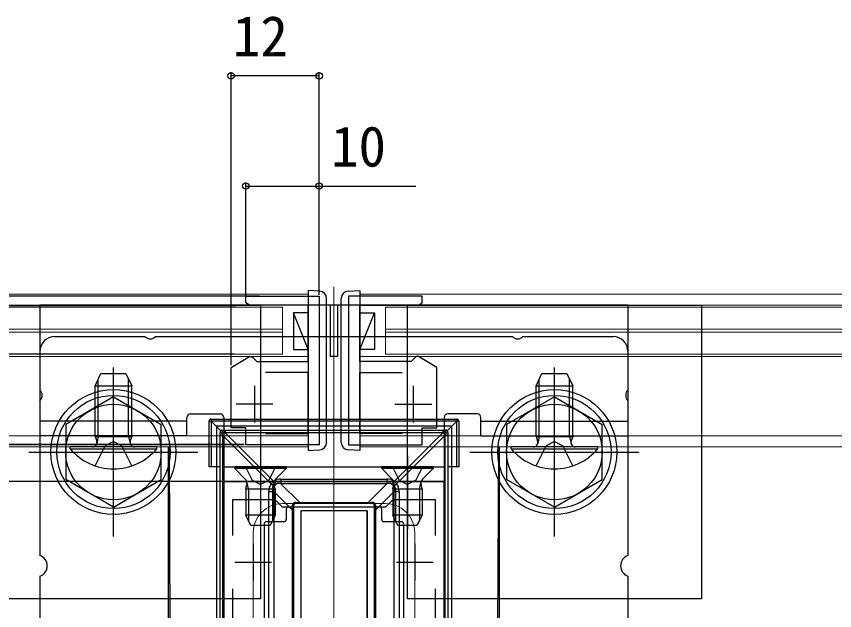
# Model space of a CAD drawing. Units: millimetres, scale not verified. Extents: x -875 to 875, y -1300 to 1294.
# Drawn here: x -145.2 to 77.5, y 7.2 to 169 of the extents above; entities that cross this region are included whole.
import ezdxf
from ezdxf.enums import TextEntityAlignment as Align

# ---------------------------------------------------------------- set-up
doc = ezdxf.new("R2010")
doc.units = ezdxf.units.MM
doc.header["$LTSCALE"] = 8
for name, color, linetype in [('0-2_YKK_11', 7, 'Continuous'), ('0-5_YKK_13', 4, 'Continuous'), ('0-7_YKK_D', 6, 'Continuous')]:
    doc.layers.add(name, color=color, linetype=linetype)
doc.layers.add('0-4_YKK_12', color=2, linetype='Continuous', lineweight=18)
doc.styles.add('ＭＳ ゴシック', font='')
doc.styles.get('ＭＳ ゴシック').set_extended_font_data('MS Gothic')

msp = doc.modelspace()

# ---------------------------------------------------------------- linework, layer by layer
at = {"layer": '0-2_YKK_11'}
for p, q in [((-80.388, 68.417), (-80.388, 58.417)), ((-37.188, 68.417), (-37.188, 58.417)), ((-75.388, 63.417), (-85.388, 63.417)), ((-42.188, 63.417), (-32.188, 63.417)), ((-80.788, 25.417), (-80.788, 15.417)), ((-36.788, 25.417), (-36.788, 15.417)), ((-85.788, 20.417), (-75.788, 20.417)), ((-41.788, 20.417), (-31.788, 20.417)), ((-86.388, 13.151), (-86.388, -32.316)), ((-31.188, -32.316), (-31.188, 13.151))]:
    msp.add_line(p, q, dxfattribs=at)
for points in [[(-62.788, 92.817), (-62.788, 52.417), (-82.788, 52.417), (-82.788, 57.017), (-86.788, 57.017), (-86.788, 73.417), (-81.788, 76.417), (-81.188, 76.417), (-80.788, 76.017), (-79.788, 75.017), (-65.788, 75.017), (-65.788, 90.417), (-81.788, 90.417), (-82.788, 91.017), (-82.788, 92.817)], [(-54.788, 92.817), (-54.788, 52.417), (-34.788, 52.417), (-34.788, 57.017), (-30.788, 57.017), (-30.788, 73.417), (-35.788, 76.417), (-36.388, 76.417), (-36.788, 76.017), (-37.788, 75.017), (-51.788, 75.017), (-51.788, 90.417), (-35.788, 90.417), (-34.788, 91.017), (-34.788, 92.817)], [(-88.788, 42.417), (-88.788, -77.583), (-82.788, -77.583), (-82.788, -75.183), (-86.388, -75.183), (-86.388, -62.583), (-77.788, -62.583), (-73.788, -58.583), (-43.788, -58.583), (-39.788, -62.583), (-31.188, -62.583), (-31.188, -75.183), (-34.788, -75.183), (-34.788, -77.583), (-28.788, -77.583), (-28.788, 42.417)]]:
    msp.add_lwpolyline(points, close=True, dxfattribs=at)
for points in [[(-77.388, 55.417), (-65.788, 55.417), (-65.788, 72.017), (-77.388, 72.017)], [(-40.188, 55.417), (-51.788, 55.417), (-51.788, 72.017), (-40.188, 72.017)], [(-31.188, 27.684), (-31.188, 37.417), (-42.788, 37.417), (-44.788, 35.417), (-72.788, 35.417), (-74.788, 37.417), (-86.388, 37.417), (-86.388, 27.684)]]:
    msp.add_lwpolyline(points, dxfattribs=at)
at = {"layer": '0-4_YKK_12'}
for p, q in [((-58.788, -114.583), (-58.788, 95.417)), ((-166.574, 93.417), (-65.788, 93.417)), ((-65.788, 93.417), (-65.788, 51.817)), ((85.458, 93.417), (-51.788, 93.417)), ((-51.788, 93.417), (-51.788, 51.817)), ((-166.574, 90.417), (-65.788, 90.417)), ((-72.788, 89.817), (-166.574, 89.817)), ((-72.788, 83.817), (-72.788, 89.817)), ((85.458, 90.417), (-51.788, 90.417)), ((-44.788, 89.817), (85.458, 89.817)), ((-44.788, 83.817), (-44.788, 89.817)), ((-72.788, 83.817), (-166.574, 83.817)), ((-72.788, 83.017), (-166.574, 83.017)), ((-72.788, 83.817), (-72.788, 83.017)), ((-72.788, 77.017), (-72.788, 83.017)), ((-44.788, 83.817), (85.458, 83.817)), ((-44.788, 83.817), (-44.788, 83.017)), ((-44.788, 83.017), (85.458, 83.017)), ((-44.788, 77.017), (-44.788, 83.017)), ((-72.788, 77.017), (-166.574, 77.017)), ((-166.574, 76.417), (-65.788, 76.417)), ((85.458, 76.417), (-51.788, 76.417)), ((-44.788, 77.017), (85.458, 77.017)), ((-166.574, 54.817), (-65.788, 54.817)), ((85.458, 54.817), (-51.788, 54.817)), ((-166.574, 51.817), (-65.788, 51.817)), ((85.458, 51.817), (-51.788, 51.817)), ((-44.788, 36.417), (-72.788, 36.417)), ((-80.788, 28.417), (-80.788, -47.583)), ((-36.788, 28.417), (-36.788, -47.583))]:
    msp.add_line(p, q, dxfattribs=at)
for centre, start, end in [((-72.788, 28.417), 90, 180), ((-44.788, 28.417), 0, 90)]:
    msp.add_arc(centre, 8, start, end, dxfattribs=at)
at = {"layer": '0-5_YKK_13'}
for p, q in [((-65.788, 94.415), (-65.788, 93.417)), ((-62.666, 94.225), (-65.788, 94.415)), ((-54.91, 94.225), (-51.788, 94.415)), ((-51.788, 94.415), (-51.788, 93.417)), ((-60.788, 53.003), (-60.788, 92.228)), ((-56.788, 53.003), (-56.788, 92.228)), ((-138.788, 90.417), (-138.788, 22.246)), ((21.212, 90.417), (-138.788, 90.417)), ((-59.788, 90.417), (-59.788, 76.417)), ((-57.788, 90.417), (-57.788, 76.417)), ((21.212, 90.417), (21.212, 22.246)), ((-65.788, 78.317), (-69.788, 88.317)), ((-51.788, 78.317), (-47.788, 88.317)), ((-134.788, 81.817), (-110.216, 81.817)), ((-107.36, 81.817), (-10.216, 81.817)), ((-7.36, 81.817), (17.212, 81.817)), ((-138.788, 77.817), (-138.788, 67.246)), ((-57.788, 76.417), (-59.788, 76.417)), ((21.212, 77.817), (21.212, 67.246)), ((-123.788, 68.417), (-122.188, 71.817)), ((-122.188, 71.817), (-115.388, 71.817)), ((-118.788, 27.417), (-118.788, 73.417)), ((-118.788, 44.817), (-118.788, 72.817)), ((-115.388, 71.817), (-113.788, 68.417)), ((-3.788, 68.417), (-2.188, 71.817)), ((-2.188, 71.817), (4.612, 71.817)), ((1.212, 27.417), (1.212, 73.417)), ((1.212, 44.817), (1.212, 72.817)), ((4.612, 71.817), (6.212, 68.417)), ((-122.922, 54.617), (-122.922, 70.258)), ((-114.654, 54.617), (-114.654, 70.258)), ((-2.922, 54.617), (-2.922, 70.258)), ((5.346, 54.617), (5.346, 70.258)), ((-123.788, 54.617), (-123.788, 68.417)), ((-123.788, 68.417), (-113.788, 68.417)), ((-113.788, 54.617), (-113.788, 68.417)), ((-3.788, 54.617), (-3.788, 68.417)), ((-3.788, 68.417), (6.212, 68.417)), ((6.212, 54.617), (6.212, 68.417)), ((-118.788, 65.417), (-131.788, 57.934)), ((-118.788, 65.417), (-105.788, 57.934)), ((1.212, 65.417), (-11.788, 57.934)), ((1.212, 65.417), (14.212, 57.934)), ((-138.788, 64.389), (-138.788, 54.817)), ((21.212, 64.389), (21.212, 54.817)), ((-97.788, 60.817), (-89.788, 60.817)), ((-19.788, 60.817), (-27.788, 60.817)), ((-98.788, 58.817), (-138.788, 58.817)), ((-131.788, 57.934), (-131.788, 42.901)), ((-105.788, 42.923), (-105.788, 57.934)), ((-98.788, 54.817), (-98.788, 59.817)), ((-92.788, 46.373), (-92.788, 58.773)), ((-92.788, 58.773), (-92.188, 58.773)), ((-92.188, 59.373), (-25.388, 59.373)), ((-92.188, 59.373), (-92.188, 58.773)), ((-25.388, 58.773), (-92.188, 58.773)), ((-89.612, 56.197), (-92.188, 58.773)), ((-92.188, 58.773), (-92.188, 46.373)), ((-27.964, 56.197), (-25.388, 58.773)), ((-25.388, 59.373), (-25.388, 58.773)), ((-24.788, 58.773), (-25.388, 58.773)), ((-25.388, 46.373), (-25.388, 58.773)), ((-24.788, 58.773), (-24.788, 46.373)), ((-18.788, 54.817), (-18.788, 59.817)), ((-18.788, 58.817), (21.212, 58.817)), ((-11.788, 57.934), (-11.788, 42.901)), ((14.212, 42.923), (14.212, 57.934)), ((-89.788, 55.042), (-89.788, 55.773)), ((-89.188, 56.373), (-88.378, 56.373)), ((-88.378, 56.373), (-29.198, 56.373)), ((-88.378, 56.373), (-88.378, 55.628)), ((-29.198, 56.373), (-28.388, 56.373)), ((-29.198, 56.373), (-29.198, 55.628)), ((-27.788, 55.773), (-27.788, 55.042)), ((-26.788, 57.417), (-26.788, -76.583)), ((-98.788, 54.817), (-138.788, 54.817)), ((-123.788, 54.617), (-113.788, 54.617)), ((-123.788, 54.617), (-123.356, 53.427)), ((-122.922, 54.617), (-123.309, 52.771)), ((-114.654, 54.617), (-114.267, 52.771)), ((-113.788, 54.617), (-114.221, 53.427)), ((-89.788, -74.207), (-89.788, 55.042)), ((-75.834, 41.744), (-89.087, 54.997)), ((-89.087, 54.997), (-89.087, -74.252)), ((-88.378, 55.628), (-75.166, 42.417)), ((-29.198, 55.628), (-88.378, 55.628)), ((-42.41, 42.417), (-29.198, 55.628)), ((-28.489, 54.997), (-41.743, 41.744)), ((-28.489, -74.252), (-28.489, 54.997)), ((-27.788, 55.042), (-27.788, -74.207)), ((-18.788, 54.817), (21.212, 54.817)), ((-3.788, 54.617), (6.212, 54.617)), ((-3.788, 54.617), (-3.356, 53.427)), ((-2.922, 54.617), (-3.309, 52.771)), ((5.346, 54.617), (5.733, 52.771)), ((6.212, 54.617), (5.779, 53.427)), ((-106.988, 51.817), (-130.588, 51.817)), ((-130.588, 51.322), (-130.588, 51.817)), ((-130.588, 51.322), (-106.988, 51.322)), ((-123.788, 46.652), (-121.078, 52.087)), ((-118.788, 53.305), (-121.078, 52.087)), ((-118.788, 53.305), (-116.498, 52.087)), ((-113.788, 46.652), (-116.498, 52.087)), ((-106.988, 51.322), (-106.988, 51.817)), ((-103.788, -85.585), (-103.788, 51.817)), ((-102.92, -84.71), (-103.544, 51.817)), ((-14.033, 51.817), (-14.656, -84.71)), ((-13.788, 51.817), (-13.788, -85.585)), ((13.012, 51.817), (-10.588, 51.817)), ((-10.588, 51.322), (-10.588, 51.817)), ((-10.588, 51.322), (13.012, 51.322)), ((-3.788, 46.652), (-1.078, 52.087)), ((1.212, 53.305), (-1.078, 52.087)), ((1.212, 53.305), (3.502, 52.087)), ((6.212, 46.652), (3.502, 52.087)), ((13.012, 51.322), (13.012, 51.817)), ((-141.788, 50.417), (-95.788, 50.417)), ((-78.788, 49.417), (-78.788, 29.442)), ((-38.788, 49.417), (-38.788, 29.442)), ((-21.788, 50.417), (24.212, 50.417)), ((-89.788, 46.373), (-92.788, 46.373)), ((-88.788, 46.417), (-28.788, 46.417)), ((-71.788, 46.417), (-85.788, 46.417)), ((-71.788, 45.917), (-85.788, 45.917)), ((-82.888, 46.417), (-81.078, 42.787)), ((-71.788, 45.917), (-74.648, 43.058)), ((-71.788, 46.417), (-71.788, 45.917)), ((-31.788, 46.417), (-45.788, 46.417)), ((-31.788, 45.917), (-45.788, 45.917)), ((-42.888, 46.417), (-41.078, 42.787)), ((-31.788, 45.917), (-34.648, 43.058)), ((-31.788, 46.417), (-31.788, 45.917)), ((-24.788, 46.373), (-27.788, 46.373)), ((-118.788, 35.417), (-131.788, 42.901)), ((-118.788, 35.417), (-105.788, 42.901)), ((-88.788, 42.417), (-28.788, 42.417)), ((-82.537, 42.417), (-75.039, 42.417)), ((-82.03, 40.417), (-82.508, 42.317)), ((-81.078, 42.787), (-78.788, 41.569)), ((-75.546, 40.417), (-75.068, 42.317)), ((-73.209, 43.065), (-44.367, 43.065)), ((-73.209, 43.065), (-73.209, 41.783)), ((-44.367, 43.065), (-44.367, 41.783)), ((-42.537, 42.417), (-35.039, 42.417)), ((-42.03, 40.417), (-42.508, 42.317)), ((-41.078, 42.787), (-38.788, 41.569)), ((-35.546, 40.417), (-35.068, 42.317)), ((1.212, 35.417), (-11.788, 42.901)), ((1.212, 35.417), (14.212, 42.901)), ((-82.788, 40.417), (-82.508, 41.538)), ((-82.788, 40.417), (-82.788, 33.217)), ((-82.03, 40.417), (-82.03, 31.701)), ((-75.546, 40.417), (-75.546, 31.701)), ((-74.788, 40.417), (-74.788, 33.217)), ((-44.367, 41.783), (-73.209, 41.783)), ((-73.209, 41.783), (-68.063, 36.636)), ((-49.513, 36.636), (-44.367, 41.783)), ((-42.788, 40.417), (-42.508, 41.538)), ((-42.788, 40.417), (-42.788, 33.217)), ((-42.03, 40.417), (-42.03, 31.701)), ((-35.546, 40.417), (-35.546, 31.701)), ((-34.788, 40.417), (-34.788, 33.217)), ((-76.527, -58.969), (-76.527, 39.637)), ((-75.145, 39.676), (-75.145, -58.931)), ((-70.079, 34.61), (-75.145, 39.676)), ((-42.431, 39.676), (-47.497, 34.61)), ((-42.431, -58.931), (-42.431, 39.676)), ((-41.049, 39.637), (-41.049, -58.969)), ((-69.788, 35.773), (-69.788, 34.649)), ((-68.063, 36.373), (-69.188, 36.373)), ((-68.063, 36.636), (-49.513, 36.636)), ((-68.063, 36.373), (-68.063, 36.636)), ((-49.513, 36.373), (-68.063, 36.373)), ((-49.513, 36.636), (-49.513, 36.373)), ((-48.388, 36.373), (-49.513, 36.373)), ((-47.788, 34.649), (-47.788, 35.773)), ((-71.788, 34.817), (-71.788, 32.017)), ((-46.388, 35.417), (-71.188, 35.417)), ((-70.079, -53.865), (-70.079, 34.61)), ((-69.788, 34.649), (-69.788, -53.826)), ((-49.788, 34.417), (-67.788, 34.417)), ((-67.788, 34.417), (-67.788, -53.583)), ((-49.788, 34.417), (-49.788, -53.583)), ((-47.788, -53.826), (-47.788, 34.649)), ((-47.497, 34.61), (-47.497, -53.865)), ((-45.788, 32.017), (-45.788, 34.817)), ((-74.788, 33.217), (-82.788, 33.217)), ((-81.388, 30.417), (-82.788, 33.217)), ((-72.388, 31.417), (-77.188, 31.417)), ((-74.788, 33.217), (-76.188, 30.417)), ((-40.388, 31.417), (-45.188, 31.417)), ((-34.788, 33.217), (-42.788, 33.217)), ((-41.388, 30.417), (-42.788, 33.217)), ((-34.788, 33.217), (-36.188, 30.417)), ((-76.188, 30.417), (-81.388, 30.417)), ((-77.788, 30.817), (-77.788, -49.983)), ((-36.188, 30.417), (-41.388, 30.417)), ((-39.788, -49.983), (-39.788, 30.817)), ((-138.788, 16.589), (-138.788, 2.417)), ((21.212, 16.589), (21.212, 2.417))]:
    msp.add_line(p, q, dxfattribs=at)
for points in [[(-65.788, 93.417), (-65.788, 51.814), (-65.788, 50.815), (-62.666, 51.006)], [(-51.788, 93.417), (-51.788, 51.814), (-51.788, 50.815), (-54.91, 51.006)], [(-88.788, 59.817), (-88.788, 51.817), (-88.788, 42.417)], [(-28.788, 59.817), (-28.788, 51.817), (-28.788, 42.417)], [(-26.788, 57.417), (-90.788, 57.417), (-90.788, -76.583)], [(-85.788, 46.417), (-85.788, 45.917), (-82.929, 43.058)], [(-74.688, 46.417), (-76.498, 42.787), (-78.788, 41.569)], [(-45.788, 46.417), (-45.788, 45.917), (-42.929, 43.058)], [(-34.688, 46.417), (-36.498, 42.787), (-38.788, 41.569)], [(-82.788, 40.417), (-74.788, 40.417), (-75.068, 41.538)], [(-42.788, 40.417), (-34.788, 40.417), (-35.068, 41.538)]]:
    msp.add_lwpolyline(points, dxfattribs=at)
for points in [[(-78.788, 90.417), (-78.788, 10.417), (-158.788, 10.417), (-158.788, 90.417)], [(41.212, 90.417), (41.212, 10.417), (-38.788, 10.417), (-38.788, 90.417)], [(-65.788, 88.317), (-69.788, 88.317), (-69.788, 78.317), (-65.788, 78.317)], [(-51.788, 88.317), (-47.788, 88.317), (-47.788, 78.317), (-51.788, 78.317)], [(-49.788, -53.583), (-49.788, 34.417), (-67.788, 34.417), (-67.788, -53.583)]]:
    msp.add_lwpolyline(points, close=True, dxfattribs=at)
for centre, radius in [((-118.788, 50.417), 17), ((1.212, 50.417), 17), ((-118.788, 50.417), 15.4), ((1.212, 50.417), 15.4), ((-118.788, 50.417), 13), ((1.212, 50.417), 13)]:
    msp.add_circle(centre, radius, dxfattribs=at)
for centre, radius, start, end in [((-62.788, 92.228), 2, 0, 86.5), ((-54.788, 92.228), 2, 93.5, 180), ((-134.788, 77.817), 4, 90, 180), ((-108.788, 83.217), 2, 224.427, 315.573), ((-8.788, 83.217), 2, 224.427, 315.573), ((17.212, 77.817), 4, 0, 90), ((-140.188, 65.817), 2, 314.427, 45.573), ((22.612, 65.817), 2, 134.427, 225.573), ((-97.788, 59.817), 1, 90, 180), ((-89.788, 59.817), 1, 0, 90), ((-27.788, 59.817), 1, 90, 180), ((-19.788, 59.817), 1, 0, 90), ((-92.188, 58.773), 0.6, 90, 180), ((-25.388, 58.773), 0.6, 0, 90), ((-89.188, 55.773), 0.6, 90, 180), ((-89.305, 56.834), 1.166, 245.50762, 278.40152), ((-91.168, 55.871), 2.042, 354.65366, 14.23396), ((-26.409, 55.871), 2.042, 165.76604, 185.34634), ((-28.272, 56.834), 1.166, 261.59848, 294.49238), ((-28.388, 55.773), 0.6, 0, 90), ((-89.282, 57.466), 2.477, 258.19876, 274.51239), ((-28.295, 57.466), 2.477, 265.48761, 281.80124), ((-118.788, 61.217), 15.4, 219.98312, 320.01688), ((-124.483, 53.017), 1.2, 270, 19.96957), ((-113.093, 53.017), 1.2, 160.03043, 270), ((-62.788, 53.003), 2, 273.5, 0), ((-54.788, 53.003), 2, 180, 266.5), ((1.212, 61.217), 15.4, 219.98312, 320.01688), ((-4.483, 53.017), 1.2, 270, 19.96957), ((6.907, 53.017), 1.2, 160.03043, 270), ((-84.06, 41.927), 1.6, 345.96376, 45), ((-69.098, 35.725), 9.033, 132.20591, 138.21723), ((-60.327, 56.947), 20.769, 224.39903, 227.22472), ((-73.516, 41.927), 1.6, 135, 194.03624), ((-57.249, 56.947), 20.769, 312.77528, 315.60097), ((-44.06, 41.927), 1.6, 345.96376, 45), ((-48.48, 35.724), 9.036, 41.7836, 47.79326), ((-33.516, 41.927), 1.6, 135, 194.03624), ((-114.112, 1.634), 55.444, 45.268, 46.33804), ((-58.976, 26.062), 21.988, 134.65981, 137.1287), ((-58.632, 26.031), 22.033, 42.87379, 45.3377), ((-3.464, 1.634), 55.444, 133.66196, 134.732), ((-77.046, 82.856), 43.222, 270.68806, 272.52103), ((-40.53, 82.856), 43.222, 267.47897, 269.31194), ((-69.184, 35.738), 0.965, 85.24763, 185.0487), ((-70.093, 36.09), 0.44, 263.21027, 313.86521), ((-69.188, 35.773), 0.6, 90, 180), ((-69.586, 36.649), 0.484, 325.23447, 5.98325), ((-47.99, 36.649), 0.484, 174.01675, 214.76553), ((-48.392, 35.738), 0.965, 354.94378, 94.75989), ((-48.388, 35.773), 0.6, 0, 90), ((-47.483, 36.09), 0.44, 226.13479, 276.78973), ((-70.032, 35.363), 0.754, 266.36803, 288.83101), ((-47.545, 35.363), 0.754, 251.16899, 273.63197), ((-139.788, 19.417), 3, 289.47122, 70.52878), ((22.212, 19.417), 3, 109.47122, 250.52878)]:
    msp.add_arc(centre, radius, start, end, dxfattribs=at)
for centre, major_axis, ratio, start_param, end_param in [((-89.484, 55.773), (6.082, -0.425), 0.01114, 4.7707145, 4.8960301), ((-89.188, 55.477), (0.425, -6.082), 0.01114, 1.491105, 1.6034945), ((-28.092, 55.773), (6.082, 0.425), 0.01114, 4.5287479, 4.6540634), ((-28.388, 55.477), (-0.425, -6.082), 0.01114, 4.6796908, 4.7920803), ((-55.214, 20.582), (19.943, -21.843), 0.266903, 2.902571, 3.1432369), ((-62.362, 20.582), (-19.943, -21.843), 0.266903, 3.1399484, 3.3806143), ((-54.758, 21.466), (21.052, -20.303), 0.272978, 3.1459208, 3.3990258), ((-55.434, 21.764), (19.646, -19.27), 0.145039, 3.1456152, 3.3987202), ((-55.214, 21.543), (19.211, -20.166), 0.141593, 2.9035516, 3.1442175), ((-62.362, 21.543), (-19.211, -20.166), 0.141593, 3.1389678, 3.3796337), ((-62.142, 21.764), (19.646, 19.27), 0.145039, 6.0260578, 6.2791627), ((-62.818, 21.466), (21.052, 20.303), 0.272978, 6.0257522, 6.2788571), ((-70.388, 36.718), (0.43, -6.084), 0.027874, 1.2150746, 1.3929019), ((-70.643, 36.973), (6.084, -0.43), 0.027874, 4.9700486, 5.1523045), ((-46.933, 36.973), (6.084, 0.43), 0.027874, 4.2724735, 4.4547294), ((-47.188, 36.718), (-0.43, -6.084), 0.027874, 4.8902834, 5.0681107), ((-71.188, 34.817), (-0.424, 0.424), 0.999695, 5.4979394, 7.0684312), ((-46.388, 34.817), (0.424, 0.424), 0.999695, 5.4979394, 7.0684312), ((-77.188, 30.817), (-0.424, 0.424), 0.999695, 5.4979394, 7.0684312), ((-72.388, 32.017), (0.424, -0.424), 0.999695, 5.4979394, 7.0684312), ((-45.188, 32.017), (-0.424, -0.424), 0.999695, 5.4979394, 7.0684312), ((-40.388, 30.817), (0.424, 0.424), 0.999695, 5.4979394, 7.0684312)]:
    msp.add_ellipse(centre, major_axis=major_axis, ratio=ratio, start_param=start_param, end_param=end_param, dxfattribs=at)
at = {"layer": '0-7_YKK_D'}
for p, q in [((-86.788, 74.078), (-86.788, 153.817)), ((-62.788, 93.217), (-62.788, 153.817)), ((-62.788, 152.817), (-86.788, 152.817)), ((-82.788, 92.817), (-82.788, 123.817)), ((-62.788, 93.217), (-62.788, 123.817)), ((-82.788, 92.817), (-219.788, 92.817)), ((-79.091, 92.817), (-189.788, 92.817)), ((-92.597, 89.817), (-189.788, 89.817)), ((-85.485, 89.817), (-189.788, 89.817)), ((-87.845, 77.017), (-189.788, 77.017)), ((-85.866, 77.017), (-189.788, 77.017)), ((-83.214, 52.418), (-219.788, 52.418)), ((-83.188, 52.417), (-219.788, 52.417)), ((-83.188, 52.417), (-189.788, 52.417)), ((-89.188, 42.417), (-219.788, 42.417)), ((-89.188, 42.417), (-219.788, 42.417))]:
    msp.add_line(p, q, dxfattribs=at)
msp.add_lwpolyline([(-82.788, 122.817), (-62.788, 122.817), (-36.538, 122.817)], dxfattribs=at)
for centre in [(-86.788, 152.817), (-62.788, 152.817), (-82.788, 122.817), (-62.788, 122.817)]:
    msp.add_circle(centre, 0.875, dxfattribs=at)

# ---------------------------------------------------------------- texts
at = {"layer": '0-7_YKK_D', "style": 'ＭＳ ゴシック'}
for s, p in [('12', (-86.294, 154.817)), ('10', (-59.589, 124.817))]:
    msp.add_text(s, height=11, dxfattribs=at).set_placement(p, align=Align.BOTTOM_LEFT)

doc.saveas('drawing.dxf')
